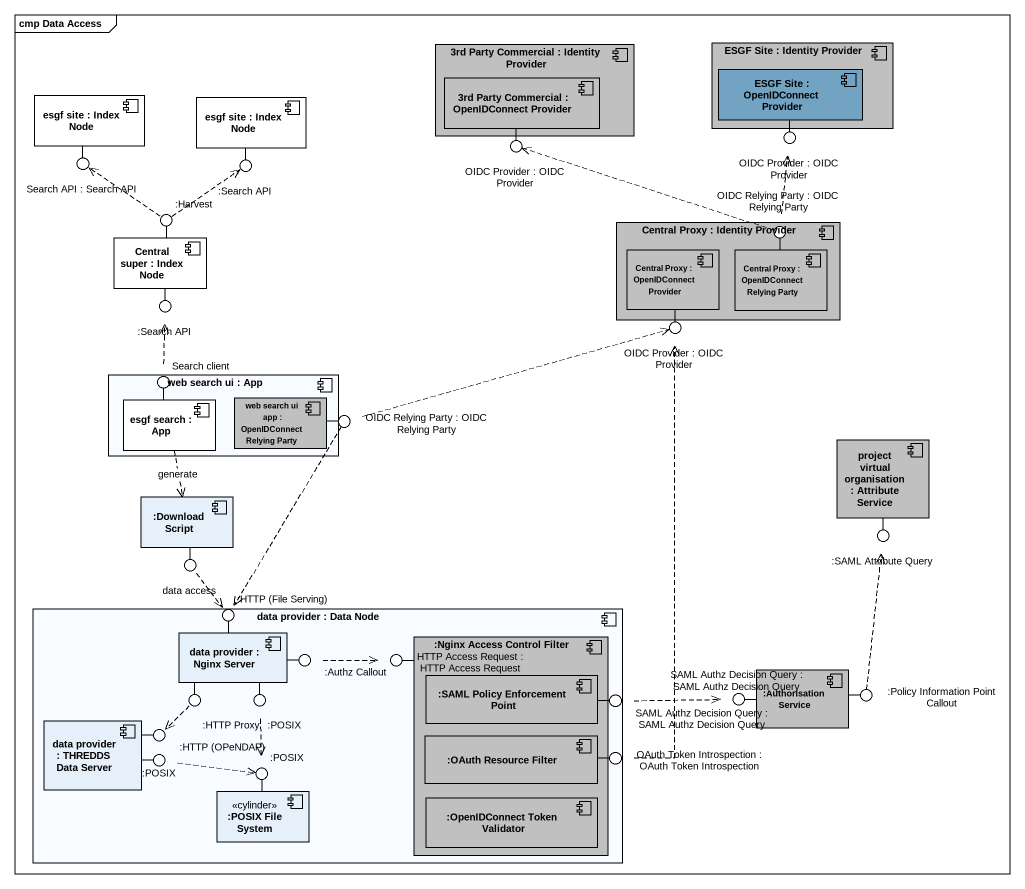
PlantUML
@startuml
mainframe cmp Data Access
component "3rd Party Commercial : Identity Provider" as c3rd_Party_Commercial #C0C0C0 {
  component "3rd Party Commercial : OpenIDConnect Provider" as c3rd_Party_Commercial_2 #C0C0C0
}
component "ESGF Site : Identity Provider" as ESGF_Site #C0C0C0 {
  component "ESGF Site : OpenIDConnect Provider" as ESGF_Site_2 #72A3C3
}
component "esgf site : Index Node" as esgf_site #FFFFFF
component "esgf site : Index Node" as esgf_site_2 #FFFFFF
() "OIDC Provider : OIDC Provider" as OIDC_Provider #C0C0C0
() "OIDC Provider : OIDC Provider" as OIDC_Provider_2 #C0C0C0
() "Search API : Search API" as Search_API #FFFFFF
() ":Search API" as Search_API_2 #FFFFFF
() ":Harvest" as Harvest #FFFFFF
() "OIDC Relying Party : OIDC Relying Party" as OIDC_Relying_Party #C0C0C0
component "Central super : Index Node" as Central_super #FFFFFF
component "Central Proxy : Identity Provider" as Central_Proxy #C0C0C0 {
  component "Central Proxy : OpenIDConnect Provider" as Central_Proxy_2 #C0C0C0
  component "Central Proxy : OpenIDConnect Relying Party" as Central_Proxy_3 #C0C0C0
}
() ":Search API" as Search_API_3 #FFFFFF
() "OIDC Provider : OIDC Provider" as OIDC_Provider_3 #C0C0C0
component "web search ui : App" as web_search_ui {
  component "esgf search : App" as esgf_search #FFFFFF
  component "web search ui app : OpenIDConnect Relying Party" as web_search_ui_app #C0C0C0
}
() "Search client" as Search_client
() "OIDC Relying Party : OIDC Relying Party" as OIDC_Relying_Party_2
component "project virtual organisation : Attribute Service" as project_virtual_organisation #C0C0C0
component ":Download Script" as Download_Script
() "data access" as data_access
() ":SAML Attribute Query" as SAML_Attribute_Query #C0C0C0
component "data provider : Data Node" as data_provider {
  component "data provider : Nginx Server" as data_provider_2
  component ":Nginx Access Control Filter" as Nginx_Access_Control_Filter #C0C0C0 {
    component ":SAML Policy Enforcement Point" as SAML_Policy_Enforcement #C0C0C0
    component ":OAuth Resource Filter" as OAuth_Resource_Filter #C0C0C0
    component ":OpenIDConnect Token Validator" as OpenIDConnect_Token #C0C0C0
  }
  component "data provider : THREDDS Data Server" as data_provider_3
  component ":POSIX File System" as POSIX_File_System <<cylinder>>
}
() ":HTTP (File Serving)" as HTTP_File_Serving
() ":Authz Callout" as Authz_Callout
() "HTTP Access Request : HTTP Access Request" as HTTP_Access_Request
component ":Authorisation Service" as Authorisation_Service #C0C0C0
() ":HTTP Proxy" as HTTP_Proxy
() ":POSIX" as POSIX
() "SAML Authz Decision Query : SAML Authz Decision Query" as SAML_Authz_Decision_Query #C0C0C0
() "SAML Authz Decision Query : SAML Authz Decision Query" as SAML_Authz_Decision_Query_2 #C0C0C0
() ":Policy Information Point Callout" as Policy_Information_Point #C0C0C0
() ":POSIX" as POSIX_2
() ":HTTP (OPeNDAP)" as HTTP_OPeNDAP
() ":POSIX" as POSIX_3
() "OAuth Token Introspection : OAuth Token Introspection" as OAuth_Token_Introspection #C0C0C0
c3rd_Party_Commercial_2 -- OIDC_Provider
ESGF_Site_2 -- OIDC_Provider_2
esgf_site -- Search_API
esgf_site_2 -- Search_API_2
Central_super -up- Harvest
Central_Proxy_3 -up- OIDC_Relying_Party
Central_super -- Search_API_3
Central_Proxy_2 -- OIDC_Provider_3
esgf_search -up- Search_client
web_search_ui_app -right- OIDC_Relying_Party_2
Download_Script -- data_access
project_virtual_organisation -- SAML_Attribute_Query
data_provider_2 -up- HTTP_File_Serving
data_provider_2 -right- Authz_Callout
Nginx_Access_Control_Filter -up- HTTP_Access_Request
data_provider_2 -- HTTP_Proxy
data_provider_2 -- POSIX
SAML_Policy_Enforcement -right- SAML_Authz_Decision_Query
Authorisation_Service -left- SAML_Authz_Decision_Query_2
Authorisation_Service -right- Policy_Information_Point
data_provider_3 -right- POSIX_2
data_provider_3 -right- HTTP_OPeNDAP
POSIX_File_System -up- POSIX_3
OAuth_Resource_Filter -right- OAuth_Token_Introspection
Harvest .up.> Search_API
Harvest .up.> Search_API_2
OIDC_Relying_Party .left.> OIDC_Provider
OIDC_Relying_Party .up.> OIDC_Provider_2
Search_client .up.> Search_API_3
esgf_search ..> Download_Script : generate
OIDC_Relying_Party_2 .right.> OIDC_Provider_3
OIDC_Relying_Party_2 ..> HTTP_File_Serving
data_access ..> HTTP_File_Serving
Authz_Callout .right.> HTTP_Access_Request
HTTP_Proxy ..> HTTP_OPeNDAP
POSIX ..> POSIX_3
SAML_Authz_Decision_Query .right.> SAML_Authz_Decision_Query_2
Policy_Information_Point .up.> SAML_Attribute_Query
POSIX_2 .right.> POSIX_3
OAuth_Token_Introspection .up.> OIDC_Provider_3
@enduml
